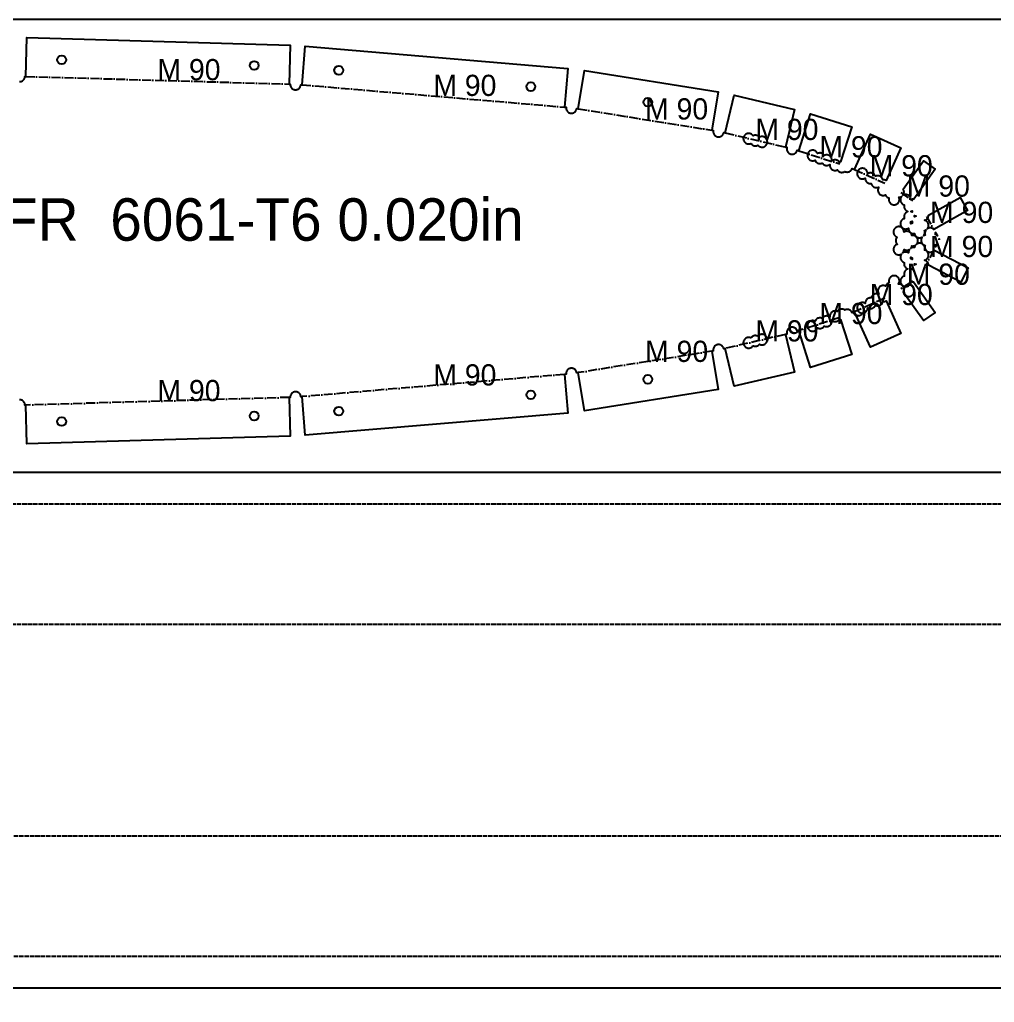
# Model space of a CAD drawing. Header units: millimetres. Extents: x 0 to 2527, y 0 to 1219.
# Drawn here: x 278.2 to 553.7, y 941.1 to 1219 of the extents above; entities that cross this region are included whole.
import ezdxf

# ---------------------------------------------------------------- set-up
doc = ezdxf.new("R2010")
doc.units = ezdxf.units.MM
doc.linetypes.add('DASHDOT', pattern=[3.556, 2.54, -0.508, 0, -0.508])
doc.linetypes.add('DASHED', pattern=[1.524, 1.27, -0.254])
for name, color, linetype in [('CUT', 7, 'CONTINUOUS'), ('ETCH', 8, 'CONTINUOUS'), ('HOLE', 6, 'CONTINUOUS'), ('MOUNTAIN', 5, 'DASHDOT'), ('VALLEY', 1, 'DASHED')]:
    doc.layers.add(name, color=color, linetype=linetype)

msp = doc.modelspace()

# ---------------------------------------------------------------- linework, layer by layer
at = {"layer": 'CUT'}
msp.add_lwpolyline([(278.09, 1201.47), (278.24, 1201.47), (278.38, 1201.48), (278.53, 1201.51), (278.67, 1201.55), (278.8, 1201.61), (278.93, 1201.67), (279.06, 1201.76), (279.17, 1201.85), (279.28, 1201.95), (279.37, 1202.07), (279.45, 1202.19), (279.52, 1202.32), (279.58, 1202.45), (279.62, 1202.59), (279.65, 1202.74), (279.67, 1202.88), (279.67, 1202.96), (279.91, 1202.95), (280.23, 1213.92), (354.66, 1211.75), (354.34, 1200.79), (354.67, 1200.78), (354.67, 1200.76), (354.67, 1200.62), (354.68, 1200.47), (354.71, 1200.33), (354.75, 1200.19), (354.81, 1200.05), (354.88, 1199.92), (354.96, 1199.8), (355.05, 1199.68), (355.15, 1199.58), (355.27, 1199.48), (355.39, 1199.4), (355.52, 1199.33), (355.65, 1199.27), (355.79, 1199.23), (355.94, 1199.2), (356.09, 1199.18), (356.23, 1199.18), (356.38, 1199.2), (356.52, 1199.23), (356.66, 1199.27), (356.8, 1199.32), (356.93, 1199.39), (357.05, 1199.47), (357.17, 1199.57), (357.27, 1199.67), (357.37, 1199.78), (357.45, 1199.9), (357.52, 1200.03), (357.58, 1200.17), (357.62, 1200.31), (357.65, 1200.45), (357.67, 1200.6), (357.67, 1200.61), (358, 1200.58), (358.93, 1211.51), (433.16, 1205.2), (432.23, 1194.27), (432.68, 1194.23), (432.66, 1194.12), (432.66, 1193.97), (432.68, 1193.82), (432.7, 1193.68), (432.75, 1193.54), (432.8, 1193.4), (432.87, 1193.27), (432.95, 1193.15), (433.04, 1193.03), (433.15, 1192.93), (433.26, 1192.83), (433.38, 1192.75), (433.51, 1192.68), (433.65, 1192.62), (433.79, 1192.58), (433.93, 1192.55), (434.08, 1192.54), (434.23, 1192.54), (434.37, 1192.55), (434.52, 1192.58), (434.66, 1192.62), (434.8, 1192.67), (434.93, 1192.74), (435.05, 1192.82), (435.16, 1192.92), (435.27, 1193.02), (435.36, 1193.13), (435.44, 1193.25), (435.51, 1193.38), (435.57, 1193.52), (435.61, 1193.66), (435.64, 1193.8), (435.65, 1193.87), (436.09, 1193.8), (437.83, 1204.63), (475.6, 1198.56), (473.86, 1187.73), (474.29, 1187.66), (474.27, 1187.58), (474.26, 1187.44), (474.26, 1187.29), (474.27, 1187.14), (474.3, 1187), (474.34, 1186.86), (474.4, 1186.72), (474.47, 1186.59), (474.55, 1186.47), (474.64, 1186.35), (474.74, 1186.25), (474.86, 1186.15), (474.98, 1186.07), (475.11, 1186), (475.24, 1185.95), (475.38, 1185.9), (475.53, 1185.87), (475.67, 1185.86), (475.82, 1185.86), (475.97, 1185.87), (476.11, 1185.9), (476.25, 1185.94), (476.39, 1185.99), (476.52, 1186.06), (476.64, 1186.14), (476.76, 1186.24), (476.86, 1186.34), (476.96, 1186.45), (477.04, 1186.58), (477.11, 1186.71), (477.17, 1186.84), (477.21, 1186.98), (477.23, 1187.08), (477.65, 1186.98), (480.17, 1197.66), (497.18, 1193.64), (494.66, 1182.96), (495.11, 1182.86), (495.1, 1182.81), (495.07, 1182.67), (495.05, 1182.52), (495.05, 1182.38), (495.07, 1182.23), (495.09, 1182.09), (495.14, 1181.94), (495.19, 1181.81), (495.26, 1181.68), (495.34, 1181.55), (495.43, 1181.44), (495.54, 1181.34), (495.65, 1181.24), (495.77, 1181.16), (495.9, 1181.09), (496.04, 1181.03), (496.18, 1180.99), (496.32, 1180.96), (496.47, 1180.94), (496.62, 1180.94), (496.76, 1180.96), (496.91, 1180.98), (497.05, 1181.03), (497.18, 1181.08), (497.31, 1181.15), (497.44, 1181.23), (497.55, 1181.32), (497.66, 1181.43), (497.75, 1181.54), (497.83, 1181.66), (497.9, 1181.79), (497.96, 1181.93), (498, 1182.06), (498.44, 1181.92), (501.78, 1192.37), (513.41, 1188.66), (510.26, 1178.79), (510.24, 1178.79), (510.1, 1178.75), (509.97, 1178.69), (509.96, 1178.68), (509.92, 1178.74), (509.83, 1178.85), (509.72, 1178.96), (509.61, 1179.05), (509.49, 1179.14), (509.36, 1179.21), (509.22, 1179.26), (509.08, 1179.31), (508.94, 1179.34), (508.79, 1179.35), (508.65, 1179.35), (508.5, 1179.34), (508.35, 1179.31), (508.21, 1179.27), (508.08, 1179.21), (507.95, 1179.14), (507.82, 1179.06), (507.79, 1179.03), (507.79, 1179.04), (507.8, 1179.19), (507.81, 1179.34), (507.79, 1179.48), (507.76, 1179.63), (507.72, 1179.77), (507.67, 1179.91), (507.6, 1180.04), (507.52, 1180.16), (507.42, 1180.27), (507.32, 1180.38), (507.21, 1180.47), (507.09, 1180.56), (506.96, 1180.63), (506.82, 1180.68), (506.68, 1180.73), (506.54, 1180.76), (506.39, 1180.77), (506.24, 1180.77), (506.1, 1180.76), (505.95, 1180.73), (505.81, 1180.69), (505.67, 1180.63), (505.66, 1180.63), (505.63, 1180.68), (505.53, 1180.8), (505.43, 1180.9), (505.32, 1181), (505.2, 1181.08), (505.07, 1181.15), (504.93, 1181.21), (504.79, 1181.25), (504.65, 1181.28), (504.5, 1181.3), (504.35, 1181.3), (504.21, 1181.28), (504.06, 1181.25), (503.92, 1181.21), (503.78, 1181.16), (503.76, 1181.14), (503.73, 1181.22), (503.66, 1181.35), (503.58, 1181.47), (503.49, 1181.59), (503.38, 1181.69), (503.27, 1181.78), (503.15, 1181.87), (503.02, 1181.94), (502.88, 1181.99), (502.74, 1182.04), (502.6, 1182.07), (502.45, 1182.08), (502.3, 1182.08), (502.16, 1182.07), (502.01, 1182.04), (501.87, 1182), (501.74, 1181.94), (501.61, 1181.88), (501.48, 1181.79), (501.37, 1181.7), (501.26, 1181.6), (501.17, 1181.49), (501.09, 1181.36), (501.02, 1181.23), (500.96, 1181.1), (500.92, 1180.96), (500.89, 1180.81), (500.87, 1180.67), (500.87, 1180.52), (500.88, 1180.37), (500.91, 1180.23), (500.95, 1180.09), (501.01, 1179.95), (501.08, 1179.82), (501.16, 1179.7), (501.25, 1179.58), (501.35, 1179.48), (501.47, 1179.39), (501.59, 1179.3), (501.72, 1179.23), (501.85, 1179.18), (502, 1179.13), (502.14, 1179.1), (502.29, 1179.09), (502.43, 1179.09), (502.58, 1179.1), (502.72, 1179.13), (502.87, 1179.17), (503, 1179.22), (503.03, 1179.24), (503.06, 1179.16), (503.13, 1179.03), (503.21, 1178.91), (503.3, 1178.8), (503.4, 1178.69), (503.52, 1178.6), (503.64, 1178.52), (503.77, 1178.45), (503.9, 1178.39), (504.04, 1178.34), (504.19, 1178.31), (504.33, 1178.3), (504.48, 1178.3), (504.63, 1178.31), (504.77, 1178.34), (504.91, 1178.38), (505.05, 1178.44), (505.06, 1178.44), (505.1, 1178.39), (505.19, 1178.27), (505.29, 1178.17), (505.41, 1178.07), (505.53, 1177.99), (505.66, 1177.92), (505.79, 1177.86), (505.93, 1177.82), (506.08, 1177.79), (506.22, 1177.78), (506.37, 1177.77), (506.52, 1177.79), (506.66, 1177.82), (506.8, 1177.86), (506.94, 1177.91), (507.07, 1177.98), (507.19, 1178.06), (507.23, 1178.09), (507.23, 1178.08), (507.21, 1177.94), (507.21, 1177.79), (507.23, 1177.64), (507.25, 1177.5), (507.3, 1177.36), (507.35, 1177.22), (507.42, 1177.09), (507.5, 1176.97), (507.59, 1176.85), (507.7, 1176.75), (507.81, 1176.65), (507.93, 1176.57), (508.06, 1176.5), (508.2, 1176.44), (508.34, 1176.4), (508.48, 1176.37), (508.63, 1176.36), (508.78, 1176.35), (508.92, 1176.37), (509.07, 1176.4), (509.21, 1176.44), (509.34, 1176.49), (509.35, 1176.5), (509.39, 1176.44), (509.48, 1176.33), (509.59, 1176.22), (509.7, 1176.13), (509.82, 1176.05), (509.95, 1175.98), (510.09, 1175.92), (510.23, 1175.88), (510.37, 1175.85), (510.52, 1175.83), (510.67, 1175.83), (510.81, 1175.84), (510.96, 1175.87), (511.1, 1175.91), (511.23, 1175.97), (511.36, 1176.04), (511.44, 1176.09), (511.48, 1176.07), (511.61, 1176.01), (511.75, 1175.96), (511.9, 1175.93), (512.04, 1175.92), (512.19, 1175.92), (512.34, 1175.93), (512.48, 1175.96), (512.62, 1176), (512.76, 1176.06), (512.89, 1176.13), (513.01, 1176.21), (513.13, 1176.3), (513.23, 1176.4), (513.32, 1176.52), (513.41, 1176.64), (513.48, 1176.77), (513.53, 1176.9), (513.54, 1176.92), (514.17, 1176.63), (518.7, 1186.62), (527.29, 1182.74), (523.12, 1173.53), (523.05, 1173.56), (522.92, 1173.62), (522.78, 1173.66), (522.63, 1173.69), (522.48, 1173.71), (522.34, 1173.71), (522.22, 1173.7), (522.21, 1173.73), (522.17, 1173.87), (522.11, 1174.01), (522.04, 1174.14), (521.96, 1174.26), (521.87, 1174.38), (521.77, 1174.48), (521.65, 1174.58), (521.53, 1174.66), (521.4, 1174.73), (521.27, 1174.79), (521.13, 1174.83), (520.98, 1174.86), (520.83, 1174.87), (520.69, 1174.88), (520.54, 1174.86), (520.4, 1174.83), (520.26, 1174.79), (520.12, 1174.74), (520.09, 1174.72), (520.06, 1174.8), (519.99, 1174.93), (519.91, 1175.05), (519.82, 1175.17), (519.72, 1175.27), (519.6, 1175.36), (519.48, 1175.45), (519.35, 1175.52), (519.22, 1175.57), (519.08, 1175.62), (518.93, 1175.65), (518.79, 1175.66), (518.64, 1175.66), (518.49, 1175.65), (518.35, 1175.62), (518.21, 1175.58), (518.07, 1175.52), (517.94, 1175.46), (517.92, 1175.44), (517.92, 1175.54), (517.9, 1175.68), (517.88, 1175.83), (517.83, 1175.97), (517.78, 1176.11), (517.71, 1176.24), (517.63, 1176.36), (517.54, 1176.47), (517.43, 1176.58), (517.32, 1176.67), (517.2, 1176.76), (517.07, 1176.83), (516.93, 1176.88), (516.79, 1176.93), (516.65, 1176.96), (516.5, 1176.97), (516.35, 1176.97), (516.21, 1176.96), (516.06, 1176.93), (515.92, 1176.89), (515.79, 1176.83), (515.66, 1176.76), (515.53, 1176.68), (515.42, 1176.59), (515.31, 1176.49), (515.22, 1176.37), (515.14, 1176.25), (515.07, 1176.12), (515.01, 1175.99), (514.97, 1175.85), (514.94, 1175.7), (514.92, 1175.56), (514.92, 1175.41), (514.93, 1175.26), (514.96, 1175.12), (515, 1174.98), (515.06, 1174.84), (515.13, 1174.71), (515.21, 1174.59), (515.3, 1174.47), (515.4, 1174.37), (515.52, 1174.27), (515.64, 1174.19), (515.77, 1174.12), (515.91, 1174.06), (516.05, 1174.02), (516.19, 1173.99), (516.34, 1173.98), (516.48, 1173.97), (516.63, 1173.99), (516.77, 1174.02), (516.92, 1174.06), (517.05, 1174.11), (517.18, 1174.18), (517.21, 1174.2), (517.21, 1174.1), (517.22, 1173.95), (517.25, 1173.81), (517.29, 1173.67), (517.34, 1173.53), (517.41, 1173.4), (517.49, 1173.28), (517.59, 1173.16), (517.69, 1173.06), (517.8, 1172.96), (517.93, 1172.88), (518.05, 1172.81), (518.19, 1172.76), (518.33, 1172.71), (518.47, 1172.68), (518.62, 1172.67), (518.77, 1172.67), (518.89, 1172.68), (518.9, 1172.64), (518.94, 1172.5), (518.99, 1172.36), (519.06, 1172.23), (519.14, 1172.11), (519.24, 1172), (519.34, 1171.89), (519.45, 1171.8), (519.58, 1171.72), (519.7, 1171.65), (519.84, 1171.59), (519.98, 1171.55), (520.12, 1171.52), (520.27, 1171.5), (520.42, 1171.5), (520.57, 1171.51), (520.71, 1171.54), (520.85, 1171.58), (520.99, 1171.64), (521.01, 1171.65), (521.04, 1171.59), (521.02, 1171.56), (520.95, 1171.43), (520.89, 1171.3), (520.85, 1171.16), (520.82, 1171.01), (520.81, 1170.87), (520.81, 1170.72), (520.82, 1170.57), (520.85, 1170.43), (520.89, 1170.29), (520.94, 1170.15), (521.01, 1170.02), (521.09, 1169.9), (521.19, 1169.78), (521.29, 1169.68), (521.4, 1169.58), (521.53, 1169.5), (521.65, 1169.43), (521.79, 1169.37), (521.93, 1169.33), (522.07, 1169.3), (522.22, 1169.29), (522.37, 1169.29), (522.52, 1169.3), (522.66, 1169.33), (522.8, 1169.37), (522.94, 1169.42), (522.96, 1169.44), (522.99, 1169.36), (523.06, 1169.23), (523.14, 1169.11), (523.23, 1169), (523.34, 1168.89), (523.45, 1168.8), (523.57, 1168.71), (523.7, 1168.64), (523.84, 1168.59), (523.95, 1168.55), (523.94, 1168.52), (523.91, 1168.38), (523.89, 1168.23), (523.89, 1168.08), (523.91, 1167.94), (523.93, 1167.79), (523.98, 1167.65), (524.03, 1167.51), (524.1, 1167.38), (524.18, 1167.26), (524.27, 1167.15), (524.38, 1167.04), (524.49, 1166.95), (524.61, 1166.87), (524.74, 1166.8), (524.88, 1166.74), (525.02, 1166.69), (525.16, 1166.67), (525.31, 1166.65), (525.46, 1166.65), (525.6, 1166.66), (525.75, 1166.69), (525.89, 1166.73), (526.03, 1166.79), (526.16, 1166.86), (526.28, 1166.94), (526.39, 1167.03), (526.5, 1167.13), (526.59, 1167.25), (526.67, 1167.37), (526.74, 1167.5), (526.8, 1167.63), (526.84, 1167.77), (526.87, 1167.92), (526.89, 1168.07), (526.89, 1168.21), (526.88, 1168.36), (526.85, 1168.5), (526.81, 1168.64), (526.76, 1168.77), (526.76, 1168.77), (526.91, 1168.78), (527.05, 1168.81), (527.19, 1168.85), (527.33, 1168.91), (527.46, 1168.98), (527.47, 1168.98), (527.45, 1168.95), (527.36, 1168.83), (527.29, 1168.7), (527.24, 1168.57), (527.19, 1168.43), (527.16, 1168.28), (527.15, 1168.14), (527.15, 1167.99), (527.16, 1167.84), (527.19, 1167.7), (527.23, 1167.56), (527.29, 1167.42), (527.35, 1167.29), (527.44, 1167.17), (527.53, 1167.05), (527.63, 1166.95), (527.75, 1166.85), (527.87, 1166.77), (528, 1166.7), (528.13, 1166.64), (528.24, 1166.61), (528.23, 1166.58), (528.2, 1166.43), (528.19, 1166.29), (528.19, 1166.14), (528.2, 1165.99), (528.23, 1165.85), (528.27, 1165.71), (528.33, 1165.57), (528.39, 1165.44), (528.48, 1165.32), (528.57, 1165.2), (528.67, 1165.1), (528.79, 1165), (528.91, 1164.92), (529.04, 1164.85), (529.17, 1164.79), (529.29, 1164.76), (529.19, 1164.73), (529.05, 1164.67), (528.92, 1164.6), (528.8, 1164.52), (528.69, 1164.43), (528.58, 1164.32), (528.49, 1164.21), (528.4, 1164.09), (528.33, 1163.96), (528.28, 1163.82), (528.23, 1163.68), (528.2, 1163.54), (528.19, 1163.39), (528.19, 1163.25), (528.2, 1163.1), (528.23, 1162.95), (528.27, 1162.81), (528.29, 1162.76), (528.29, 1162.76), (528.15, 1162.72), (528.01, 1162.66), (527.88, 1162.59), (527.76, 1162.51), (527.65, 1162.42), (527.54, 1162.32), (527.45, 1162.2), (527.45, 1162.2), (527.36, 1162.08), (527.29, 1161.95), (527.24, 1161.82), (527.19, 1161.67), (527.16, 1161.53), (527.15, 1161.38), (527.15, 1161.24), (527.16, 1161.09), (527.19, 1160.95), (527.23, 1160.8), (527.29, 1160.67), (527.35, 1160.54), (527.44, 1160.42), (527.53, 1160.3), (527.63, 1160.2), (527.75, 1160.1), (527.87, 1160.02), (528, 1159.95), (528.13, 1159.89), (528.27, 1159.85), (528.42, 1159.82), (528.56, 1159.8), (528.71, 1159.8), (528.86, 1159.82), (529, 1159.84), (529.14, 1159.89), (529.28, 1159.94), (529.41, 1160.01), (529.43, 1160.03), (529.43, 1159.93), (529.45, 1159.78), (529.47, 1159.64), (529.52, 1159.5), (529.57, 1159.36), (529.64, 1159.23), (529.72, 1159.11), (529.81, 1158.99), (529.92, 1158.89), (530.03, 1158.79), (530.15, 1158.71), (530.28, 1158.64), (530.42, 1158.58), (530.56, 1158.54), (530.7, 1158.51), (530.85, 1158.49), (531, 1158.49), (531.12, 1158.51), (531.12, 1158.47), (531.17, 1158.33), (531.22, 1158.19), (531.29, 1158.06), (531.37, 1157.94), (531.46, 1157.83), (531.57, 1157.72), (531.68, 1157.63), (531.8, 1157.54), (531.93, 1157.47), (532.07, 1157.42), (532.21, 1157.37), (532.35, 1157.34), (532.5, 1157.33), (532.65, 1157.33), (532.79, 1157.34), (532.94, 1157.37), (533.08, 1157.41), (533.21, 1157.47), (533.34, 1157.53), (533.36, 1157.54), (533.33, 1157.51), (533.25, 1157.39), (533.18, 1157.26), (533.12, 1157.13), (533.08, 1156.99), (533.05, 1156.84), (533.03, 1156.69), (533.03, 1156.55), (533.05, 1156.4), (533.07, 1156.26), (533.12, 1156.12), (533.17, 1155.98), (533.24, 1155.85), (533.32, 1155.73), (533.41, 1155.61), (533.52, 1155.51), (533.63, 1155.41), (533.75, 1155.33), (533.88, 1155.26), (534.02, 1155.2), (534.13, 1155.17), (534.12, 1155.14), (534.09, 1154.99), (534.07, 1154.85), (534.07, 1154.7), (534.09, 1154.55), (534.11, 1154.41), (534.16, 1154.27), (534.21, 1154.13), (534.28, 1154), (534.36, 1153.88), (534.45, 1153.76), (534.56, 1153.66), (534.67, 1153.56), (534.79, 1153.48), (534.92, 1153.41), (535.06, 1153.35), (535.2, 1153.31), (535.34, 1153.28), (535.49, 1153.27), (535.64, 1153.26), (535.78, 1153.28), (535.93, 1153.31), (536.07, 1153.35), (536.2, 1153.4), (536.33, 1153.47), (536.46, 1153.55), (536.57, 1153.65), (536.68, 1153.75), (536.73, 1153.82), (546.35, 1148.83), (544.27, 1144.82), (535.12, 1149.56), (535.12, 1149.6), (535.11, 1149.75), (535.08, 1149.89), (535.04, 1150.03), (534.98, 1150.17), (534.91, 1150.3), (534.83, 1150.42), (534.74, 1150.54), (534.63, 1150.64), (534.52, 1150.74), (534.4, 1150.82), (534.27, 1150.89), (534.13, 1150.94), (534.01, 1150.98), (534.12, 1151.01), (534.25, 1151.07), (534.38, 1151.14), (534.51, 1151.22), (534.62, 1151.31), (534.73, 1151.42), (534.82, 1151.53), (534.9, 1151.65), (534.97, 1151.78), (535.03, 1151.92), (535.07, 1152.06), (535.1, 1152.2), (535.12, 1152.35), (535.12, 1152.49), (535.11, 1152.64), (535.08, 1152.78), (535.04, 1152.93), (534.98, 1153.06), (534.91, 1153.19), (534.83, 1153.32), (534.74, 1153.43), (534.63, 1153.53), (534.52, 1153.63), (534.4, 1153.71), (534.27, 1153.78), (534.13, 1153.84), (534.02, 1153.87), (534.03, 1153.91), (534.06, 1154.05), (534.08, 1154.2), (534.08, 1154.34), (534.07, 1154.49), (534.04, 1154.63), (534, 1154.78), (533.94, 1154.91), (533.87, 1155.04), (533.79, 1155.16), (533.7, 1155.28), (533.59, 1155.38), (533.48, 1155.48), (533.36, 1155.56), (533.23, 1155.63), (533.09, 1155.69), (532.95, 1155.73), (532.81, 1155.76), (532.66, 1155.78), (532.52, 1155.78), (532.37, 1155.76), (532.22, 1155.74), (532.08, 1155.69), (531.95, 1155.64), (531.82, 1155.57), (531.81, 1155.56), (531.83, 1155.59), (531.91, 1155.71), (531.98, 1155.84), (532.04, 1155.98), (532.08, 1156.12), (532.11, 1156.26), (532.13, 1156.41), (532.13, 1156.56), (532.12, 1156.7), (532.09, 1156.85), (532.05, 1156.99), (531.99, 1157.13), (531.92, 1157.26), (531.84, 1157.38), (531.75, 1157.49), (531.64, 1157.6), (531.53, 1157.69), (531.41, 1157.77), (531.28, 1157.84), (531.14, 1157.9), (531, 1157.94), (530.86, 1157.97), (530.71, 1157.99), (530.57, 1157.99), (530.44, 1157.98), (530.44, 1158.01), (530.4, 1158.16), (530.34, 1158.29), (530.27, 1158.42), (530.19, 1158.54), (530.1, 1158.66), (529.99, 1158.76), (529.88, 1158.86), (529.76, 1158.94), (529.63, 1159.01), (529.49, 1159.07), (529.35, 1159.11), (529.21, 1159.14), (529.06, 1159.16), (528.92, 1159.16), (528.77, 1159.14), (528.62, 1159.12), (528.48, 1159.07), (528.35, 1159.02), (528.22, 1158.95), (528.19, 1158.93), (528.19, 1159.03), (528.18, 1159.18), (528.15, 1159.32), (528.11, 1159.46), (528.06, 1159.6), (527.99, 1159.73), (527.91, 1159.85), (527.81, 1159.97), (527.71, 1160.07), (527.6, 1160.17), (527.47, 1160.25), (527.35, 1160.32), (527.21, 1160.38), (527.07, 1160.42), (526.92, 1160.45), (526.78, 1160.47), (526.63, 1160.47), (526.48, 1160.45), (526.34, 1160.42), (526.2, 1160.38), (526.06, 1160.33), (525.93, 1160.26), (525.81, 1160.18), (525.7, 1160.08), (525.59, 1159.98), (525.5, 1159.87), (525.41, 1159.75), (525.34, 1159.62), (525.29, 1159.48), (525.24, 1159.34), (525.21, 1159.2), (525.2, 1159.05), (525.2, 1158.9), (525.21, 1158.76), (525.24, 1158.61), (525.28, 1158.47), (525.34, 1158.33), (525.4, 1158.2), (525.49, 1158.08), (525.58, 1157.97), (525.68, 1157.86), (525.8, 1157.77), (525.92, 1157.69), (526.05, 1157.62), (526.18, 1157.56), (526.26, 1157.54), (526.23, 1157.51), (526.13, 1157.39), (526.05, 1157.27), (525.98, 1157.14), (525.92, 1157.01), (525.88, 1156.87), (525.85, 1156.72), (525.83, 1156.57), (525.83, 1156.43), (525.85, 1156.28), (525.87, 1156.14), (525.92, 1156), (525.97, 1155.86), (526.04, 1155.73), (526.12, 1155.61), (526.21, 1155.49), (526.26, 1155.45), (526.2, 1155.43), (526.06, 1155.38), (525.93, 1155.31), (525.81, 1155.23), (525.7, 1155.13), (525.59, 1155.03), (525.5, 1154.92), (525.41, 1154.8), (525.34, 1154.67), (525.29, 1154.53), (525.24, 1154.39), (525.21, 1154.25), (525.2, 1154.1), (525.2, 1153.95), (525.21, 1153.81), (525.24, 1153.66), (525.28, 1153.52), (525.34, 1153.38), (525.4, 1153.25), (525.49, 1153.13), (525.58, 1153.02), (525.68, 1152.91), (525.8, 1152.82), (525.92, 1152.73), (526.05, 1152.66), (526.18, 1152.61), (526.32, 1152.56), (526.47, 1152.53), (526.61, 1152.52), (526.76, 1152.52), (526.91, 1152.53), (527.05, 1152.56), (527.19, 1152.6), (527.33, 1152.66), (527.46, 1152.73), (527.47, 1152.73), (527.45, 1152.7), (527.36, 1152.58), (527.29, 1152.45), (527.24, 1152.32), (527.19, 1152.18), (527.16, 1152.03), (527.15, 1151.88), (527.15, 1151.74), (527.16, 1151.59), (527.19, 1151.45), (527.23, 1151.31), (527.29, 1151.17), (527.35, 1151.04), (527.44, 1150.92), (527.53, 1150.8), (527.63, 1150.7), (527.75, 1150.6), (527.87, 1150.52), (528, 1150.45), (528.13, 1150.39), (528.24, 1150.36), (528.23, 1150.33), (528.2, 1150.18), (528.19, 1150.04), (528.19, 1149.89), (528.2, 1149.74), (528.23, 1149.6), (528.27, 1149.46), (528.33, 1149.32), (528.39, 1149.19), (528.48, 1149.07), (528.57, 1148.95), (528.67, 1148.85), (528.79, 1148.75), (528.91, 1148.67), (529.04, 1148.6), (529.17, 1148.54), (529.29, 1148.51), (529.19, 1148.48), (529.05, 1148.42), (528.92, 1148.35), (528.8, 1148.27), (528.69, 1148.18), (528.58, 1148.07), (528.49, 1147.96), (528.4, 1147.84), (528.33, 1147.71), (528.28, 1147.57), (528.23, 1147.43), (528.2, 1147.29), (528.19, 1147.14), (528.19, 1147), (528.2, 1146.85), (528.23, 1146.7), (528.27, 1146.56), (528.29, 1146.51), (528.29, 1146.51), (528.15, 1146.47), (528.01, 1146.41), (527.88, 1146.34), (527.76, 1146.26), (527.65, 1146.17), (527.54, 1146.06), (527.45, 1145.95), (527.36, 1145.83), (527.29, 1145.7), (527.24, 1145.56), (527.19, 1145.42), (527.16, 1145.28), (527.15, 1145.13), (527.15, 1144.99), (527.16, 1144.84), (527.19, 1144.7), (527.23, 1144.55), (527.29, 1144.42), (527.35, 1144.29), (527.44, 1144.16), (527.53, 1144.05), (527.63, 1143.95), (527.75, 1143.85), (527.87, 1143.77), (528, 1143.7), (528.13, 1143.64), (528.27, 1143.6), (528.42, 1143.57), (528.56, 1143.55), (528.71, 1143.55), (528.86, 1143.57), (529, 1143.59), (529.14, 1143.64), (529.28, 1143.69), (529.41, 1143.76), (529.53, 1143.84), (529.65, 1143.93), (529.75, 1144.04), (529.85, 1144.15), (529.93, 1144.27), (530, 1144.4), (530.06, 1144.54), (530.1, 1144.68), (530.13, 1144.82), (530.14, 1144.97), (530.14, 1145.08), (530.15, 1145.08), (530.28, 1145.01), (530.42, 1144.95), (530.56, 1144.91), (530.7, 1144.88), (530.85, 1144.86), (530.86, 1144.86), (536.96, 1136.23), (533.66, 1133.9), (527.98, 1141.94), (528.05, 1142.07), (528.11, 1142.2), (528.15, 1142.34), (528.18, 1142.49), (528.19, 1142.63), (528.19, 1142.78), (528.18, 1142.93), (528.15, 1143.07), (528.11, 1143.21), (528.06, 1143.35), (527.99, 1143.48), (527.91, 1143.6), (527.81, 1143.72), (527.71, 1143.82), (527.6, 1143.92), (527.47, 1144), (527.35, 1144.07), (527.21, 1144.13), (527.07, 1144.17), (526.92, 1144.2), (526.78, 1144.21), (526.63, 1144.22), (526.59, 1144.21), (526.59, 1144.22), (526.67, 1144.34), (526.74, 1144.47), (526.8, 1144.6), (526.84, 1144.74), (526.87, 1144.89), (526.89, 1145.03), (526.89, 1145.18), (526.88, 1145.33), (526.85, 1145.47), (526.81, 1145.61), (526.75, 1145.75), (526.68, 1145.88), (526.6, 1146), (526.51, 1146.12), (526.41, 1146.22), (526.29, 1146.32), (526.17, 1146.4), (526.04, 1146.47), (525.91, 1146.53), (525.77, 1146.57), (525.62, 1146.6), (525.47, 1146.61), (525.33, 1146.61), (525.18, 1146.6), (525.04, 1146.57), (524.9, 1146.53), (524.76, 1146.48), (524.63, 1146.41), (524.51, 1146.33), (524.39, 1146.23), (524.29, 1146.13), (524.19, 1146.02), (524.11, 1145.9), (524.04, 1145.77), (523.98, 1145.63), (523.94, 1145.49), (523.91, 1145.35), (523.89, 1145.2), (523.89, 1145.05), (523.91, 1144.9), (523.93, 1144.76), (523.98, 1144.62), (524, 1144.57), (524, 1144.56), (523.86, 1144.52), (523.72, 1144.47), (523.59, 1144.4), (523.47, 1144.32), (523.35, 1144.22), (523.25, 1144.12), (523.15, 1144.01), (523.07, 1143.89), (523, 1143.76), (522.96, 1143.67), (522.95, 1143.67), (522.82, 1143.73), (522.68, 1143.77), (522.53, 1143.8), (522.39, 1143.82), (522.24, 1143.82), (522.09, 1143.81), (521.95, 1143.78), (521.81, 1143.74), (521.67, 1143.68), (521.54, 1143.61), (521.42, 1143.53), (521.3, 1143.44), (521.2, 1143.33), (521.1, 1143.22), (521.02, 1143.1), (520.95, 1142.97), (520.89, 1142.83), (520.85, 1142.69), (520.82, 1142.55), (520.81, 1142.4), (520.81, 1142.26), (520.82, 1142.11), (520.85, 1141.96), (520.89, 1141.82), (520.94, 1141.69), (521.01, 1141.56), (521.07, 1141.47), (521.05, 1141.42), (521.01, 1141.33), (521, 1141.34), (520.87, 1141.4), (520.73, 1141.44), (520.58, 1141.47), (520.44, 1141.48), (520.29, 1141.48), (520.14, 1141.47), (520, 1141.44), (519.86, 1141.4), (519.72, 1141.35), (519.59, 1141.28), (519.47, 1141.2), (519.35, 1141.1), (519.25, 1141), (519.15, 1140.89), (519.07, 1140.76), (519, 1140.64), (518.94, 1140.5), (518.9, 1140.36), (518.89, 1140.31), (518.79, 1140.32), (518.64, 1140.32), (518.49, 1140.3), (518.35, 1140.28), (518.21, 1140.23), (518.07, 1140.18), (517.94, 1140.11), (517.82, 1140.03), (517.7, 1139.94), (517.6, 1139.83), (517.5, 1139.72), (517.42, 1139.6), (517.35, 1139.47), (517.29, 1139.33), (517.25, 1139.19), (517.22, 1139.05), (517.21, 1138.9), (517.21, 1138.79), (517.2, 1138.79), (517.07, 1138.86), (516.93, 1138.92), (516.79, 1138.96), (516.65, 1138.99), (516.5, 1139.01), (516.35, 1139.01), (516.21, 1139), (516.06, 1138.97), (515.92, 1138.93), (515.79, 1138.87), (515.66, 1138.8), (515.53, 1138.72), (515.42, 1138.63), (515.31, 1138.52), (515.22, 1138.41), (515.14, 1138.29), (515.07, 1138.16), (515.01, 1138.02), (514.97, 1137.88), (514.94, 1137.74), (514.92, 1137.59), (514.92, 1137.45), (514.93, 1137.3), (514.96, 1137.15), (515, 1137.01), (515.06, 1136.88), (515.13, 1136.75), (515.21, 1136.62), (515.3, 1136.51), (515.4, 1136.41), (515.52, 1136.31), (515.64, 1136.23), (515.77, 1136.16), (515.91, 1136.1), (516.05, 1136.06), (516.19, 1136.03), (516.34, 1136.01), (516.48, 1136.01), (516.63, 1136.03), (516.77, 1136.05), (516.92, 1136.1), (517.05, 1136.15), (517.18, 1136.22), (517.31, 1136.3), (517.42, 1136.39), (517.52, 1136.5), (517.62, 1136.61), (517.7, 1136.73), (517.77, 1136.86), (517.83, 1137), (517.87, 1137.14), (517.9, 1137.28), (517.92, 1137.43), (517.92, 1137.54), (517.93, 1137.54), (518.05, 1137.47), (518.19, 1137.41), (518.33, 1137.37), (518.47, 1137.34), (518.62, 1137.32), (518.77, 1137.32), (518.92, 1137.33), (519.06, 1137.36), (519.2, 1137.4), (519.34, 1137.46), (519.47, 1137.53), (519.59, 1137.61), (519.7, 1137.7), (519.81, 1137.81), (519.9, 1137.92), (519.99, 1138.04), (520.06, 1138.17), (520.09, 1138.26), (520.1, 1138.25), (520.24, 1138.2), (520.38, 1138.15), (520.52, 1138.12), (520.67, 1138.11), (520.82, 1138.11), (520.96, 1138.12), (521.11, 1138.15), (521.25, 1138.19), (521.39, 1138.25), (521.52, 1138.32), (521.64, 1138.4), (521.75, 1138.49), (521.86, 1138.59), (521.95, 1138.71), (522.03, 1138.83), (522.1, 1138.96), (522.16, 1139.09), (522.2, 1139.23), (522.22, 1139.29), (522.32, 1139.28), (522.47, 1139.27), (522.61, 1139.29), (522.76, 1139.32), (522.9, 1139.36), (523.04, 1139.41), (523.12, 1139.46), (527.29, 1130.25), (518.7, 1126.36), (514.17, 1136.35), (513.54, 1136.07), (513.48, 1136.2), (513.42, 1136.33), (513.34, 1136.45), (513.24, 1136.57), (513.14, 1136.67), (513.03, 1136.77), (512.9, 1136.85), (512.77, 1136.92), (512.64, 1136.98), (512.5, 1137.02), (512.35, 1137.05), (512.21, 1137.06), (512.06, 1137.07), (511.91, 1137.05), (511.77, 1137.02), (511.63, 1136.98), (511.49, 1136.93), (511.44, 1136.9), (511.38, 1136.94), (511.25, 1137.01), (511.11, 1137.06), (510.97, 1137.11), (510.83, 1137.14), (510.68, 1137.15), (510.54, 1137.15), (510.39, 1137.14), (510.24, 1137.11), (510.1, 1137.07), (509.97, 1137.01), (509.84, 1136.95), (509.71, 1136.86), (509.6, 1136.77), (509.5, 1136.67), (509.4, 1136.55), (509.35, 1136.49), (509.22, 1136.54), (509.08, 1136.58), (508.94, 1136.61), (508.79, 1136.63), (508.65, 1136.63), (508.5, 1136.62), (508.35, 1136.59), (508.21, 1136.55), (508.08, 1136.49), (507.95, 1136.42), (507.82, 1136.34), (507.71, 1136.25), (507.61, 1136.14), (507.51, 1136.03), (507.43, 1135.91), (507.36, 1135.78), (507.3, 1135.64), (507.26, 1135.5), (507.23, 1135.36), (507.21, 1135.21), (507.21, 1135.07), (507.23, 1134.92), (507.23, 1134.89), (507.21, 1134.91), (507.09, 1134.99), (506.96, 1135.06), (506.82, 1135.12), (506.68, 1135.16), (506.54, 1135.19), (506.39, 1135.21), (506.24, 1135.21), (506.1, 1135.2), (505.95, 1135.17), (505.81, 1135.13), (505.67, 1135.07), (505.54, 1135), (505.42, 1134.92), (505.31, 1134.83), (505.2, 1134.72), (505.11, 1134.61), (505.06, 1134.54), (504.93, 1134.6), (504.79, 1134.64), (504.65, 1134.67), (504.5, 1134.68), (504.35, 1134.69), (504.21, 1134.67), (504.06, 1134.64), (503.92, 1134.6), (503.78, 1134.55), (503.65, 1134.48), (503.53, 1134.4), (503.42, 1134.3), (503.31, 1134.2), (503.22, 1134.09), (503.13, 1133.97), (503.06, 1133.84), (503.03, 1133.75), (503.02, 1133.75), (502.88, 1133.81), (502.74, 1133.85), (502.6, 1133.88), (502.45, 1133.9), (502.3, 1133.9), (502.16, 1133.88), (502.01, 1133.86), (501.87, 1133.81), (501.74, 1133.76), (501.61, 1133.69), (501.48, 1133.61), (501.37, 1133.52), (501.26, 1133.41), (501.17, 1133.3), (501.09, 1133.18), (501.02, 1133.05), (500.96, 1132.91), (500.92, 1132.77), (500.89, 1132.63), (500.87, 1132.48), (500.87, 1132.33), (500.88, 1132.19), (500.91, 1132.04), (500.95, 1131.9), (501.01, 1131.77), (501.08, 1131.64), (501.16, 1131.51), (501.25, 1131.4), (501.35, 1131.29), (501.47, 1131.2), (501.59, 1131.12), (501.72, 1131.05), (501.85, 1130.99), (502, 1130.95), (502.14, 1130.92), (502.29, 1130.9), (502.43, 1130.9), (502.58, 1130.91), (502.72, 1130.94), (502.87, 1130.98), (503, 1131.04), (503.13, 1131.11), (503.26, 1131.19), (503.37, 1131.28), (503.47, 1131.39), (503.57, 1131.5), (503.65, 1131.62), (503.72, 1131.75), (503.76, 1131.84), (503.77, 1131.83), (503.9, 1131.78), (504.04, 1131.73), (504.19, 1131.7), (504.33, 1131.69), (504.48, 1131.69), (504.63, 1131.7), (504.77, 1131.73), (504.91, 1131.77), (505.05, 1131.83), (505.18, 1131.9), (505.3, 1131.98), (505.42, 1132.07), (505.52, 1132.17), (505.62, 1132.29), (505.66, 1132.36), (505.79, 1132.3), (505.93, 1132.26), (506.08, 1132.23), (506.22, 1132.21), (506.37, 1132.21), (506.52, 1132.23), (506.66, 1132.25), (506.8, 1132.3), (506.94, 1132.35), (507.07, 1132.42), (507.19, 1132.5), (507.31, 1132.59), (507.41, 1132.7), (507.51, 1132.81), (507.59, 1132.93), (507.66, 1133.06), (507.72, 1133.2), (507.76, 1133.34), (507.79, 1133.48), (507.8, 1133.63), (507.81, 1133.78), (507.79, 1133.92), (507.79, 1133.95), (507.81, 1133.93), (507.93, 1133.85), (508.06, 1133.78), (508.2, 1133.72), (508.34, 1133.68), (508.48, 1133.65), (508.63, 1133.63), (508.78, 1133.63), (508.92, 1133.65), (509.07, 1133.67), (509.21, 1133.72), (509.34, 1133.77), (509.47, 1133.84), (509.6, 1133.92), (509.71, 1134.01), (509.82, 1134.12), (509.91, 1134.23), (509.96, 1134.3), (510.09, 1134.24), (510.23, 1134.2), (510.26, 1134.19), (513.41, 1124.33), (501.78, 1120.62), (498.44, 1131.07), (498, 1130.93), (497.97, 1131.04), (497.91, 1131.18), (497.84, 1131.31), (497.76, 1131.43), (497.67, 1131.54), (497.56, 1131.65), (497.45, 1131.74), (497.33, 1131.83), (497.2, 1131.9), (497.06, 1131.95), (496.92, 1132), (496.78, 1132.03), (496.63, 1132.04), (496.49, 1132.04), (496.34, 1132.03), (496.19, 1132), (496.05, 1131.96), (495.92, 1131.9), (495.79, 1131.83), (495.66, 1131.75), (495.55, 1131.66), (495.45, 1131.56), (495.35, 1131.44), (495.27, 1131.32), (495.2, 1131.19), (495.14, 1131.06), (495.1, 1130.92), (495.07, 1130.77), (495.05, 1130.63), (495.05, 1130.48), (495.07, 1130.33), (495.09, 1130.19), (495.11, 1130.13), (494.66, 1130.02), (497.18, 1119.34), (480.17, 1115.33), (477.65, 1126.01), (477.23, 1125.91), (477.21, 1125.99), (477.17, 1126.13), (477.12, 1126.26), (477.05, 1126.39), (476.97, 1126.52), (476.87, 1126.63), (476.77, 1126.74), (476.66, 1126.83), (476.54, 1126.91), (476.41, 1126.98), (476.27, 1127.04), (476.13, 1127.08), (475.99, 1127.11), (475.84, 1127.13), (475.69, 1127.13), (475.55, 1127.11), (475.4, 1127.09), (475.26, 1127.04), (475.12, 1126.99), (474.99, 1126.92), (474.87, 1126.84), (474.76, 1126.75), (474.65, 1126.64), (474.56, 1126.53), (474.48, 1126.41), (474.4, 1126.28), (474.35, 1126.14), (474.3, 1126), (474.27, 1125.86), (474.26, 1125.71), (474.26, 1125.56), (474.27, 1125.42), (474.29, 1125.32), (473.86, 1125.25), (475.6, 1114.42), (437.83, 1108.36), (436.09, 1119.19), (435.65, 1119.12), (435.65, 1119.16), (435.62, 1119.31), (435.58, 1119.45), (435.52, 1119.58), (435.45, 1119.71), (435.37, 1119.84), (435.28, 1119.95), (435.18, 1120.06), (435.06, 1120.15), (434.94, 1120.23), (434.81, 1120.3), (434.68, 1120.36), (434.54, 1120.4), (434.39, 1120.43), (434.24, 1120.45), (434.1, 1120.45), (433.95, 1120.44), (433.81, 1120.41), (433.66, 1120.37), (433.53, 1120.31), (433.4, 1120.24), (433.28, 1120.16), (433.16, 1120.07), (433.06, 1119.96), (432.96, 1119.85), (432.88, 1119.73), (432.81, 1119.6), (432.75, 1119.46), (432.71, 1119.32), (432.68, 1119.18), (432.66, 1119.03), (432.66, 1118.89), (432.68, 1118.75), (432.23, 1118.71), (433.16, 1107.78), (358.93, 1101.47), (358, 1112.41), (357.67, 1112.38), (357.65, 1112.51), (357.63, 1112.66), (357.58, 1112.8), (357.53, 1112.93), (357.46, 1113.07), (357.38, 1113.19), (357.29, 1113.3), (357.18, 1113.41), (357.07, 1113.5), (356.95, 1113.58), (356.82, 1113.65), (356.68, 1113.71), (356.54, 1113.75), (356.4, 1113.78), (356.25, 1113.8), (356.1, 1113.8), (355.96, 1113.79), (355.81, 1113.76), (355.67, 1113.72), (355.53, 1113.66), (355.4, 1113.59), (355.28, 1113.51), (355.17, 1113.42), (355.06, 1113.32), (354.97, 1113.2), (354.89, 1113.08), (354.82, 1112.95), (354.76, 1112.82), (354.72, 1112.67), (354.69, 1112.53), (354.67, 1112.38), (354.67, 1112.24), (354.67, 1112.21), (354.34, 1112.2), (354.66, 1101.23), (280.23, 1099.07), (279.91, 1110.03), (279.67, 1110.03), (279.67, 1110.08), (279.66, 1110.23), (279.63, 1110.37), (279.59, 1110.52), (279.53, 1110.65), (279.46, 1110.78), (279.38, 1110.9), (279.29, 1111.02), (279.18, 1111.12), (279.07, 1111.22), (278.95, 1111.3), (278.82, 1111.37), (278.68, 1111.43), (278.54, 1111.47), (278.4, 1111.5), (278.25, 1111.52), (278.11, 1111.52)], dxfattribs=at)
for points in [[(488.7, 1185.8), (488.56, 1185.86), (488.42, 1185.9), (488.28, 1185.93), (488.13, 1185.95), (487.98, 1185.95), (487.84, 1185.93), (487.69, 1185.91), (487.55, 1185.86), (487.41, 1185.81), (487.32, 1185.76), (487.27, 1185.82), (487.16, 1185.93), (487.05, 1186.02), (486.93, 1186.11), (486.8, 1186.18), (486.66, 1186.23), (486.52, 1186.28), (486.38, 1186.31), (486.23, 1186.32), (486.09, 1186.32), (485.94, 1186.31), (485.79, 1186.28), (485.65, 1186.24), (485.52, 1186.18), (485.51, 1186.18), (485.47, 1186.23), (485.38, 1186.35), (485.27, 1186.45), (485.16, 1186.55), (485.04, 1186.63), (484.91, 1186.7), (484.77, 1186.76), (484.63, 1186.8), (484.49, 1186.83), (484.34, 1186.85), (484.2, 1186.85), (484.05, 1186.83), (483.9, 1186.8), (483.76, 1186.76), (483.63, 1186.71), (483.5, 1186.64), (483.37, 1186.56), (483.26, 1186.46), (483.15, 1186.36), (483.06, 1186.25), (482.98, 1186.13), (482.91, 1186), (482.85, 1185.86), (482.81, 1185.72), (482.78, 1185.58), (482.76, 1185.43), (482.76, 1185.28), (482.78, 1185.14), (482.8, 1184.99), (482.85, 1184.85), (482.9, 1184.71), (482.97, 1184.58), (483.05, 1184.46), (483.14, 1184.35), (483.25, 1184.24), (483.36, 1184.15), (483.48, 1184.07), (483.61, 1184), (483.75, 1183.94), (483.89, 1183.89), (484.03, 1183.86), (484.18, 1183.85), (484.33, 1183.85), (484.47, 1183.86), (484.62, 1183.89), (484.76, 1183.93), (484.89, 1183.99), (484.9, 1183.99), (484.94, 1183.94), (485.03, 1183.82), (485.14, 1183.72), (485.25, 1183.62), (485.37, 1183.54), (485.5, 1183.47), (485.64, 1183.41), (485.78, 1183.37), (485.92, 1183.34), (486.07, 1183.33), (486.22, 1183.33), (486.36, 1183.34), (486.51, 1183.37), (486.65, 1183.41), (486.78, 1183.46), (486.88, 1183.51), (486.93, 1183.45), (487.03, 1183.34), (487.15, 1183.25), (487.27, 1183.17), (487.4, 1183.1), (487.53, 1183.04), (487.67, 1183), (487.82, 1182.97), (487.97, 1182.95), (488.11, 1182.95), (488.26, 1182.96), (488.4, 1182.99), (488.54, 1183.03), (488.68, 1183.09), (488.81, 1183.16), (488.93, 1183.24), (489.05, 1183.33), (489.15, 1183.43), (489.25, 1183.55), (489.33, 1183.67), (489.4, 1183.8), (489.46, 1183.93), (489.5, 1184.07), (489.53, 1184.22), (489.55, 1184.37), (489.55, 1184.51), (489.53, 1184.66), (489.5, 1184.8), (489.46, 1184.94), (489.41, 1185.08), (489.34, 1185.21), (489.26, 1185.33), (489.16, 1185.45), (489.06, 1185.55), (488.95, 1185.65), (488.83, 1185.73), (488.7, 1185.8)], [(529.42, 1169.33), (529.3, 1169.41), (529.16, 1169.46), (529.02, 1169.51), (528.87, 1169.54), (528.73, 1169.55), (528.58, 1169.55), (528.43, 1169.54), (528.29, 1169.51), (528.15, 1169.47), (528.01, 1169.41), (527.88, 1169.34), (527.87, 1169.34), (527.9, 1169.37), (527.98, 1169.49), (528.05, 1169.62), (528.11, 1169.75), (528.15, 1169.89), (528.18, 1170.04), (528.19, 1170.18), (528.19, 1170.33), (528.18, 1170.48), (528.15, 1170.62), (528.11, 1170.76), (528.06, 1170.9), (527.99, 1171.03), (527.98, 1171.04), (533.66, 1179.08), (536.96, 1176.75), (530.95, 1168.24), (530.87, 1168.24), (530.72, 1168.23), (530.57, 1168.2), (530.43, 1168.16), (530.3, 1168.1), (530.17, 1168.04), (530.14, 1168.02), (530.14, 1168.12), (530.13, 1168.26), (530.1, 1168.41), (530.06, 1168.55), (530.01, 1168.69), (529.94, 1168.82), (529.86, 1168.94), (529.76, 1169.05), (529.66, 1169.16), (529.55, 1169.25), (529.42, 1169.33)], [(534.91, 1161.6), (534.83, 1161.72), (534.74, 1161.84), (534.63, 1161.94), (534.52, 1162.03), (534.4, 1162.12), (534.27, 1162.19), (534.13, 1162.24), (534.01, 1162.28), (534.12, 1162.31), (534.25, 1162.37), (534.38, 1162.44), (534.51, 1162.52), (534.62, 1162.61), (534.73, 1162.71), (534.82, 1162.83), (534.9, 1162.95), (534.97, 1163.08), (535.03, 1163.21), (535.07, 1163.36), (535.1, 1163.5), (535.12, 1163.65), (535.12, 1163.69), (544.09, 1168.74), (546.17, 1165.04), (536.63, 1159.68), (536.58, 1159.73), (536.47, 1159.82), (536.35, 1159.9), (536.22, 1159.97), (536.08, 1160.03), (535.94, 1160.07), (535.8, 1160.1), (535.65, 1160.12), (535.51, 1160.12), (535.36, 1160.11), (535.21, 1160.08), (535.07, 1160.04), (534.94, 1159.98), (534.81, 1159.91), (534.8, 1159.9), (534.82, 1159.93), (534.9, 1160.06), (534.97, 1160.19), (535.03, 1160.32), (535.07, 1160.46), (535.1, 1160.61), (535.12, 1160.75), (535.12, 1160.9), (535.11, 1161.05), (535.08, 1161.19), (535.04, 1161.33), (534.98, 1161.47), (534.91, 1161.6)], [(530.46, 1164.59), (530.34, 1164.66), (530.2, 1164.72), (530.08, 1164.76), (530.18, 1164.79), (530.32, 1164.84), (530.45, 1164.91), (530.47, 1164.93), (530.47, 1164.83), (530.49, 1164.68), (530.51, 1164.56), (530.46, 1164.59)], [(530.17, 1161.28), (530.14, 1161.27), (530.14, 1161.37), (530.13, 1161.51), (530.1, 1161.66), (530.06, 1161.8), (530.04, 1161.85), (530.04, 1161.85), (530.18, 1161.9), (530.32, 1161.95), (530.45, 1162.02), (530.47, 1162.03), (530.47, 1161.94), (530.49, 1161.79), (530.51, 1161.65), (530.56, 1161.5), (530.58, 1161.45), (530.57, 1161.45), (530.43, 1161.41), (530.3, 1161.35), (530.17, 1161.28)], [(531.32, 1163.54), (531.46, 1163.49), (531.58, 1163.45), (531.47, 1163.42), (531.34, 1163.36), (531.21, 1163.29), (531.18, 1163.28), (531.18, 1163.38), (531.17, 1163.52), (531.15, 1163.64), (531.19, 1163.61), (531.32, 1163.54)], [(534.09, 1158.41), (534.11, 1158.27), (534.16, 1158.12), (534.18, 1158.07), (534.17, 1158.07), (534.03, 1158.03), (533.9, 1157.97), (533.77, 1157.9), (533.76, 1157.9), (533.78, 1157.93), (533.86, 1158.05), (533.93, 1158.18), (533.99, 1158.31), (534.03, 1158.45), (534.06, 1158.6), (534.07, 1158.69), (534.07, 1158.56), (534.09, 1158.41)], [(534.12, 1159.42), (534.25, 1159.48), (534.38, 1159.54), (534.4, 1159.55), (534.37, 1159.52), (534.29, 1159.4), (534.22, 1159.27), (534.16, 1159.13), (534.12, 1158.99), (534.09, 1158.85), (534.08, 1158.76), (534.08, 1158.89), (534.07, 1159.04), (534.04, 1159.18), (534, 1159.32), (533.97, 1159.38), (533.98, 1159.38), (534.12, 1159.42)], [(537.04, 1158.9), (537.61, 1157.89), (537.51, 1157.97), (537.39, 1158.05), (537.26, 1158.12), (537.12, 1158.18), (537.01, 1158.22), (537.02, 1158.25), (537.05, 1158.39), (537.07, 1158.54), (537.07, 1158.69), (537.06, 1158.83), (537.04, 1158.9)], [(538.11, 1156.77), (538.11, 1156.84), (538.1, 1156.98), (538.08, 1157.05), (538.17, 1156.89), (538.11, 1156.77)], [(529.58, 1153.76), (529.52, 1153.63), (529.48, 1153.48), (529.45, 1153.34), (529.43, 1153.19), (529.43, 1153.08), (529.42, 1153.08), (529.3, 1153.15), (529.16, 1153.21), (529.02, 1153.26), (528.87, 1153.28), (528.73, 1153.3), (528.58, 1153.3), (528.43, 1153.29), (528.29, 1153.26), (528.15, 1153.22), (528.01, 1153.16), (527.88, 1153.09), (527.87, 1153.09), (527.9, 1153.12), (527.98, 1153.24), (528.05, 1153.37), (528.11, 1153.5), (528.15, 1153.64), (528.18, 1153.79), (528.19, 1153.93), (528.19, 1154.05), (528.2, 1154.04), (528.33, 1153.97), (528.47, 1153.92), (528.61, 1153.87), (528.75, 1153.84), (528.9, 1153.83), (529.05, 1153.83), (529.19, 1153.84), (529.34, 1153.87), (529.48, 1153.91), (529.61, 1153.97), (529.74, 1154.03), (529.76, 1154.04), (529.73, 1154.01), (529.65, 1153.89), (529.58, 1153.76)], [(530.72, 1154.6), (530.57, 1154.57), (530.43, 1154.53), (530.3, 1154.47), (530.17, 1154.4), (530.16, 1154.39), (530.18, 1154.42), (530.26, 1154.55), (530.33, 1154.68), (530.39, 1154.81), (530.43, 1154.95), (530.44, 1155.01), (530.55, 1154.99), (530.7, 1154.99), (530.84, 1155.01), (530.99, 1155.03), (531.13, 1155.08), (531.26, 1155.13), (531.39, 1155.2), (531.41, 1155.21), (531.38, 1155.18), (531.3, 1155.06), (531.23, 1154.93), (531.17, 1154.79), (531.13, 1154.65), (531.12, 1154.6), (531.01, 1154.61), (530.87, 1154.61), (530.72, 1154.6)], [(537.07, 1154.83), (537.06, 1154.97), (537.03, 1155.12), (536.99, 1155.26), (536.96, 1155.31), (536.97, 1155.31), (537.11, 1155.36), (537.24, 1155.41), (537.37, 1155.48), (537.47, 1155.55), (537.07, 1154.76), (537.07, 1154.83)], [(530.46, 1151.24), (530.34, 1151.31), (530.2, 1151.36), (530.09, 1151.4), (530.1, 1151.43), (530.13, 1151.57), (530.14, 1151.72), (530.14, 1151.83), (530.15, 1151.83), (530.28, 1151.76), (530.42, 1151.7), (530.53, 1151.67), (530.52, 1151.64), (530.49, 1151.49), (530.47, 1151.35), (530.47, 1151.23), (530.46, 1151.24)], [(530.47, 1148.45), (530.47, 1148.34), (530.46, 1148.34), (530.34, 1148.41), (530.2, 1148.47), (530.08, 1148.51), (530.18, 1148.54), (530.32, 1148.59), (530.45, 1148.66), (530.51, 1148.7), (530.49, 1148.6), (530.47, 1148.45)], [(531.17, 1149.72), (531.18, 1149.87), (531.18, 1149.99), (531.19, 1149.98), (531.32, 1149.91), (531.46, 1149.85), (531.58, 1149.82), (531.47, 1149.78), (531.34, 1149.73), (531.21, 1149.66), (531.15, 1149.62), (531.17, 1149.72)], [(489.5, 1128.16), (489.53, 1128.31), (489.55, 1128.45), (489.55, 1128.6), (489.53, 1128.75), (489.5, 1128.89), (489.46, 1129.03), (489.41, 1129.17), (489.34, 1129.3), (489.26, 1129.42), (489.16, 1129.54), (489.06, 1129.64), (488.95, 1129.74), (488.83, 1129.82), (488.7, 1129.89), (488.56, 1129.95), (488.42, 1129.99), (488.28, 1130.02), (488.13, 1130.03), (487.98, 1130.03), (487.84, 1130.02), (487.69, 1129.99), (487.55, 1129.95), (487.41, 1129.9), (487.28, 1129.83), (487.16, 1129.75), (487.05, 1129.65), (486.94, 1129.55), (486.88, 1129.47), (486.8, 1129.51), (486.66, 1129.57), (486.52, 1129.61), (486.38, 1129.64), (486.23, 1129.66), (486.09, 1129.66), (485.94, 1129.65), (485.79, 1129.62), (485.65, 1129.58), (485.52, 1129.52), (485.39, 1129.45), (485.26, 1129.37), (485.15, 1129.28), (485.04, 1129.17), (484.95, 1129.06), (484.9, 1128.99), (484.77, 1129.05), (484.63, 1129.09), (484.49, 1129.12), (484.34, 1129.13), (484.2, 1129.14), (484.05, 1129.12), (483.9, 1129.09), (483.76, 1129.05), (483.63, 1129), (483.5, 1128.93), (483.37, 1128.85), (483.26, 1128.75), (483.15, 1128.65), (483.06, 1128.54), (482.98, 1128.42), (482.91, 1128.29), (482.85, 1128.15), (482.81, 1128.01), (482.78, 1127.87), (482.76, 1127.72), (482.76, 1127.57), (482.78, 1127.43), (482.8, 1127.28), (482.85, 1127.14), (482.9, 1127), (482.97, 1126.87), (483.05, 1126.75), (483.14, 1126.64), (483.25, 1126.53), (483.36, 1126.44), (483.48, 1126.35), (483.61, 1126.28), (483.75, 1126.23), (483.89, 1126.18), (484.03, 1126.15), (484.18, 1126.14), (484.33, 1126.14), (484.47, 1126.15), (484.62, 1126.18), (484.76, 1126.22), (484.89, 1126.28), (485.02, 1126.35), (485.15, 1126.43), (485.26, 1126.52), (485.37, 1126.62), (485.46, 1126.74), (485.51, 1126.81), (485.64, 1126.75), (485.78, 1126.71), (485.92, 1126.68), (486.07, 1126.66), (486.22, 1126.66), (486.36, 1126.68), (486.51, 1126.7), (486.65, 1126.75), (486.78, 1126.8), (486.91, 1126.87), (487.04, 1126.95), (487.15, 1127.04), (487.26, 1127.15), (487.32, 1127.23), (487.4, 1127.18), (487.53, 1127.13), (487.67, 1127.08), (487.82, 1127.05), (487.97, 1127.04), (488.11, 1127.04), (488.26, 1127.05), (488.4, 1127.08), (488.54, 1127.12), (488.68, 1127.18), (488.81, 1127.24), (488.93, 1127.33), (489.05, 1127.42), (489.15, 1127.52), (489.25, 1127.64), (489.33, 1127.76), (489.4, 1127.89), (489.46, 1128.02), (489.5, 1128.16)], [(0, 1091.03), (1500, 1091.03), (1500, 945.15), (0, 945.15), (0, 1091.03)]]:
    msp.add_lwpolyline(points, close=True, dxfattribs=at)
at = {"layer": 'ETCH'}
msp.add_lwpolyline([(0, 0), (2438, 0), (2438, 1219), (0, 1219)], close=True, dxfattribs=at)
at = {"layer": 'HOLE'}
for centre in [(290.05, 1207.63), (344.49, 1206.05), (368.38, 1204.68), (422.69, 1200.07), (455.77, 1195.67), (455.77, 1117.31), (422.69, 1112.91), (368.38, 1108.3), (290.05, 1105.36), (344.49, 1106.94)]:
    msp.add_circle(centre, 1.25, dxfattribs=at)
at = {"layer": 'MOUNTAIN'}
for p, q in [((279.91, 1202.95), (354.34, 1200.79)), ((358, 1200.58), (432.23, 1194.27)), ((436.09, 1193.8), (473.86, 1187.73)), ((477.65, 1186.98), (494.66, 1182.96)), ((498.44, 1181.92), (510.08, 1178.2)), ((514.17, 1176.63), (522.76, 1172.74)), ((527.33, 1170.12), (530.63, 1167.79)), ((534.53, 1163.36), (536.61, 1159.67)), ((536.61, 1153.88), (534.53, 1149.86)), ((530.63, 1145.19), (527.33, 1142.86)), ((522.76, 1140.24), (514.17, 1136.35)), ((510.08, 1134.78), (498.44, 1131.07)), ((494.66, 1130.02), (477.65, 1126.01)), ((473.86, 1125.25), (436.09, 1119.19)), ((432.23, 1118.71), (358, 1112.41)), ((354.34, 1112.2), (279.91, 1110.03))]:
    msp.add_line(p, q, dxfattribs=at)
at = {"layer": 'VALLEY'}
for p, q in [((0, 1082.06), (1500, 1082.06)), ((0, 1048.09), (1500, 1048.09)), ((1500, 988.09), (0, 988.09)), ((1500, 954.12), (0, 954.12))]:
    msp.add_line(p, q, dxfattribs=at)

# ---------------------------------------------------------------- texts
at = {"layer": 'ETCH'}
for s, height, p in [('M 90', 6, (317.12, 1201.87)), ('M 90', 6, (395.11, 1197.42)), ('M 90', 6, (454.98, 1190.76)), ('M 90', 6, (486.16, 1184.97)), ('M 90', 6, (504.26, 1180.06)), ('M 90', 6, (518.47, 1174.69)), ('M 90', 6, (528.98, 1168.96)), ('T-FR  6061-T6 0.020in', 12, (258.33, 1156.49)), ('M 90', 6, (535.57, 1161.51)), ('M 90', 6, (535.57, 1151.87)), ('M 90', 6, (528.98, 1144.03)), ('M 90', 6, (518.47, 1138.3)), ('M 90', 6, (504.26, 1132.92)), ('M 90', 6, (486.16, 1128.01)), ('M 90', 6, (454.98, 1122.22)), ('M 90', 6, (395.11, 1115.56)), ('M 90', 6, (317.12, 1111.12))]:
    msp.add_text(s, height=height, dxfattribs=at).set_placement(p)

doc.saveas('drawing.dxf')
